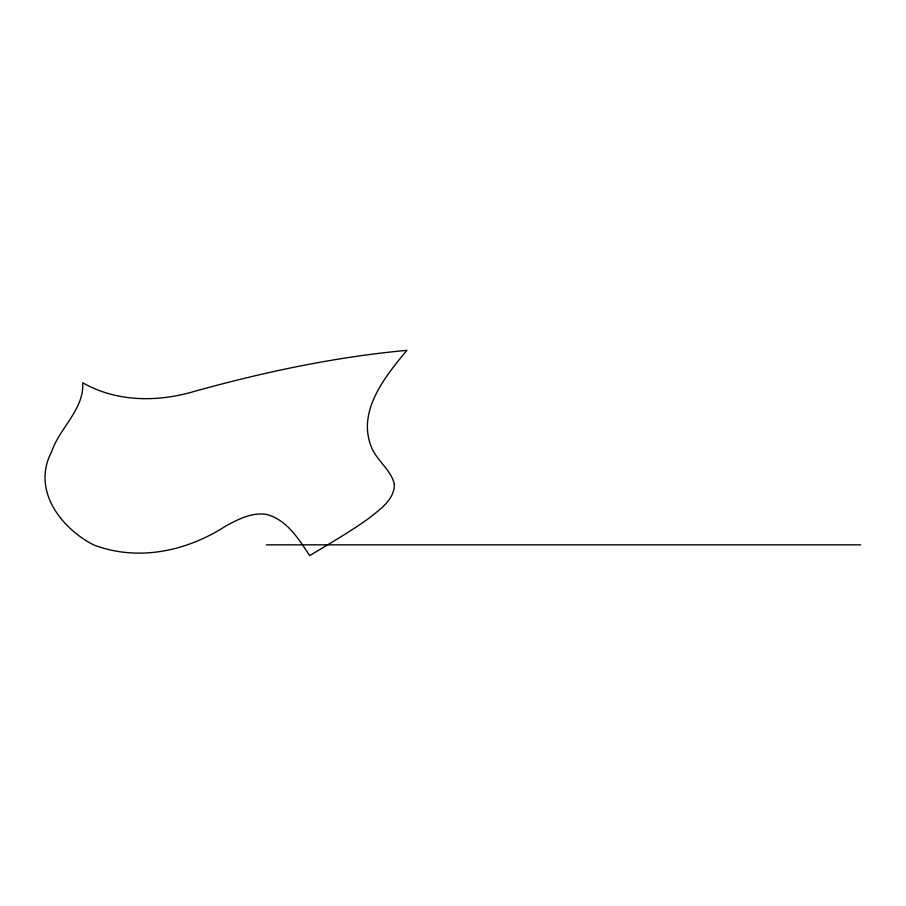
<?xml version="1.0" encoding="UTF-8"?>
<svg xmlns="http://www.w3.org/2000/svg" width="906" height="906" viewBox="0 0 906 906"><rect width="100%" height="100%" fill="white"/><g stroke="black" fill="none" stroke-linecap="round" stroke-linejoin="round"><path stroke-width="1.36" d="M266.398 544.846L860.7 544.846M394.348 484.064C394.699 499.761 379.625 509.636 368.731 518.402C349.807 532.015 329.535 543.589 309.625 555.65C298.821 539.149 287.021 519.942 266.738 514.461C252.072 512.015 238.38 519.229 225.877 525.933C187.044 551.244 137.893 561.879 93.511 544.846C60.079 527.564 31.71 489.41 51.642 451.652C59.637 427.87 84.439 409.116 82.706 382.762C117.338 402.524 158.878 402.23 196.16 390.871C265.198 371.811 335.469 356.907 406.873 350.35C385.526 376.137 357.236 410.543 371.064 446.216C376.25 460.407 390.78 469.285 394.348 484.064"/></g></svg>
